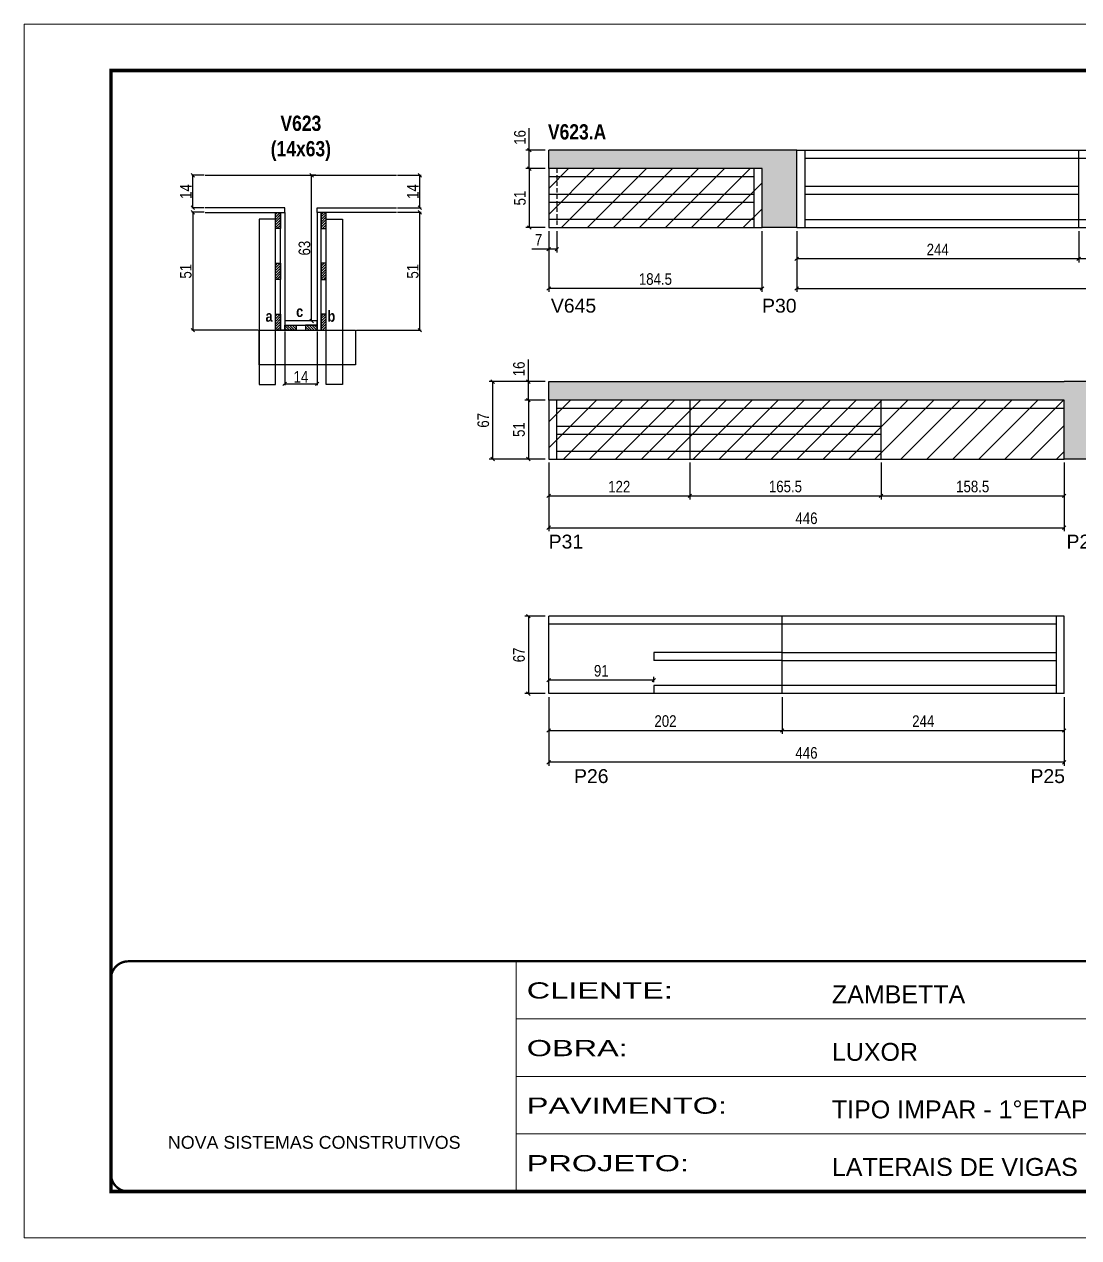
# Model space of a CAD drawing. Extents: x 3309 to 9563, y -2522 to 14608.
# Drawn here: x 8078 to 8990, y 11261 to 12311 of the extents above; entities that cross this region are included whole.
import ezdxf

# ---------------------------------------------------------------- set-up
doc = ezdxf.new("R2010")
doc.units = 0
doc.header["$PDMODE"] = 35
doc.header["$PDSIZE"] = -10
for name, pattern in [('CONTINUO', [0]), ('DASHED', [0.75, 0.5, -0.25]), ('HIDDEN', [0.375, 0.25, -0.125])]:
    doc.linetypes.add(name, pattern=pattern)
for name, color, linetype in [('5', 5, 'Continuous'), ('COTA', 241, 'Continuous'), ('detalhes', 4, 'Continuous'), ('NOMENCLATURA', 7, 'Continuous'), ('Painéis', 200, 'Continuous'), ('SARR_2.2x7', 40, 'Continuous'), ('SARR_3.5x7', 81, 'Continuous')]:
    doc.layers.add(name, color=color, linetype=linetype)
for name, color, linetype, lineweight in [('CONCRETO', 251, 'Continuous', 25), ('Folhas', 255, 'Continuous', 9), ('Hachura', 251, 'Continuous', 9), ('SARRAFO DE PRESSAO', 251, 'DASHED', 9)]:
    doc.layers.add(name, color=color, linetype=linetype, lineweight=lineweight)
doc.styles.add('ARIAL', font='arial.ttf')
doc.styles.add('COTA TECNICA', font='techl___.ttf', dxfattribs={"height": 10})
doc.styles.add('COTA TECNICA 2X', font='techl___.ttf', dxfattribs={"height": 10})
doc.styles.get("Standard").update_dxf_attribs({"font": 'arial.ttf'})
doc.styles.add('TECNICA', font='techb___.ttf', dxfattribs={"height": 10})
doc.styles.add('Tecnologia', font='')
doc.styles.get('Tecnologia').set_extended_font_data('Forgotten Futurist')
doc.dimstyles.new('PAINEL', dxfattribs={"dimtxt": 10, "dimasz": 3, "dimexe": 3, "dimexo": 3, "dimgap": 3, "dimtad": 1, "dimdec": 1, "dimzin": 12, "dimdsep": 46, "dimtxsty": 'COTA TECNICA', "dimblk1": 'OBLIQUE', "dimblk2": 'OBLIQUE', "dimsah": 1, "dimcen": 0.9, "dimclrd": 4, "dimclre": 4, "dimclrt": 240, "dimadec": 1, "dimazin": 3, "dimtfac": 1, "dimtdec": 1, "dimtmove": 0, "dimatfit": 3, "dimfxl": 1, "dimtolj": 1, "dimtzin": 12, "dimarcsym": 0})
doc.dimstyles.new('SECAO', dxfattribs={"dimscale": 0.333333, "dimtxt": 5, "dimasz": 9, "dimexe": 3, "dimexo": 3, "dimgap": 3, "dimtad": 1, "dimdec": 1, "dimlfac": 0.5, "dimzin": 12, "dimdsep": 46, "dimtxsty": 'COTA TECNICA 2X', "dimblk1": 'OBLIQUE', "dimblk2": 'OBLIQUE', "dimsah": 1, "dimcen": 0.9, "dimclrd": 4, "dimclre": 4, "dimclrt": 240, "dimadec": 1, "dimazin": 3, "dimtfac": 1, "dimtdec": 1, "dimtmove": 0, "dimatfit": 3, "dimfxl": 1, "dimtolj": 1, "dimtzin": 12, "dimarcsym": 0})
pattern_1 = [(45, (-115217.018, -21131.5717), (-1.122532015, 1.122532015), [])]

# ---------------------------------------------------------------- blocks, each defined once
blk = doc.blocks.new('9999999999')
at = {"color": 30, "linetype": 'CONTINUO'}
for p, q in [((98564.6, 34230.2), (98564.6, 34429.4)), ((98564.6, 34379.6), (99584, 34379.6)), ((98564.6, 34329.8), (99488, 34329.8)), ((98564.6, 34280), (99488, 34280))]:
    blk.add_line(p, q, dxfattribs=at)
at = {"color": 30, "linetype": 'CONTINUO', "const_width": 2}
blk.add_lwpolyline([(99584, 34230.2), (99584, 34414.4, 0.414214), (99569, 34429.4), (98229, 34429.4, 0.414214), (98214, 34414.4), (98214, 34245.2, 0.414214), (98229, 34230.2), (99584, 34230.2)], format="xyb", dxfattribs=at)
at = {"layer": 'Folhas'}
blk.add_lwpolyline([(98139, 34190.2), (99624, 34190.2), (99624, 35240.2), (98139, 35240.2)], close=True, dxfattribs=at)
at = {"layer": 'Folhas', "color": 30, "const_width": 3}
blk.add_lwpolyline([(98214, 34230.2), (99584, 34230.2), (99584, 35200.2), (98214, 35200.2)], close=True, dxfattribs=at)
at = {"color": 7, "linetype": 'Continuous', "ltscale": 5, "style": 'ARIAL'}
for s, height, p in [('ZAMBETTA', 15.48, (98837.7, 34393.1)), ('LUXOR', 15.48, (98837.7, 34343.3)), ('TIPO IMPAR - 1°ETAPA', 15.483, (98837.7, 34293.5)), ('NOVA SISTEMAS CONSTRUTIVOS', 11.059, (98263.2, 34267.2)), ('LATERAIS DE VIGAS', 15.483, (98837.7, 34243.7))]:
    blk.add_text(s, height=height, dxfattribs=at).set_placement(p)
at = {"layer": 'Folhas', "color": 7, "style": 'Tecnologia', "width": 1.5}
for s, p in [('CLIENTE:', (98573.7, 34397.2)), ('OBRA:', (98573.7, 34347.3)), ('PAVIMENTO:', (98573.7, 34297.5)), ('PROJETO:', (98573.7, 34247.7))]:
    blk.add_text(s, height=14, dxfattribs=at).set_placement(p)
blk = doc.blocks.new('_Oblique')
at = {"color": 0, "linetype": 'ByBlock', "lineweight": -2}
blk.add_line((-0.5, -0.5), (0.5, 0.5), dxfattribs=at)
blk = doc.blocks.new('*D2210')
at = {"layer": 'COTA', "color": 4, "lineweight": -2, "transparency": 16777216}
for p, q in [((8233.5, 12148), (8222.7, 12148)), ((8223.7, 12148), (8223.7, 12046)), ((8280.2, 12046), (8222.7, 12046))]:
    blk.add_line(p, q, dxfattribs=at)
at = {"layer": 'Defpoints', "color": 0, "transparency": 16777216}
for p in [(8234.5, 12148), (8223.7, 12046), (8281.2, 12046, 0)]:
    blk.add_point(p, dxfattribs=at)
at = {"layer": 'COTA', "color": 4, "lineweight": -2, "transparency": 16777216, "xscale": 3, "yscale": 3, "zscale": 3}
for p, rotation in [((8223.7, 12148), 90), ((8223.7, 12046), 270)]:
    blk.add_blockref('_Oblique', p, dxfattribs=dict(at, rotation=rotation))
at = {"layer": 'COTA', "color": 240, "transparency": 16777216, "insert": (8217.6, 12097), "char_height": 10, "attachment_point": 5, "rotation": 90, "style": 'COTA TECNICA 2X'}
blk.add_mtext('\\A1;51', dxfattribs=at)
blk = doc.blocks.new('*D2211')
at = {"layer": 'COTA', "color": 4, "lineweight": -2, "transparency": 16777216}
for p, q in [((8330.2, 12180), (8325.5, 12180)), ((8326.5, 12054), (8326.5, 12180)), ((8330.2, 12054), (8325.5, 12054))]:
    blk.add_line(p, q, dxfattribs=at)
at = {"layer": 'Defpoints', "color": 0, "transparency": 16777216}
for p in [(8326.5, 12180), (8331.2, 12180), (8331.2, 12054)]:
    blk.add_point(p, dxfattribs=at)
at = {"layer": 'COTA', "color": 4, "lineweight": -2, "transparency": 16777216, "xscale": 3, "yscale": 3, "zscale": 3}
for p, rotation in [((8326.5, 12180), 90), ((8326.5, 12054), 270)]:
    blk.add_blockref('_Oblique', p, dxfattribs=dict(at, rotation=rotation))
at = {"layer": 'COTA', "color": 240, "transparency": 16777216, "insert": (8320.3, 12117), "char_height": 10, "attachment_point": 5, "rotation": 90, "style": 'COTA TECNICA 2X'}
blk.add_mtext('\\A1;63', dxfattribs=at)
blk = doc.blocks.new('*D2212')
at = {"layer": 'COTA', "color": 4, "lineweight": -2, "transparency": 16777216}
for p, q in [((8233.5, 12180), (8222.7, 12180)), ((8223.7, 12152), (8223.7, 12180)), ((8233.5, 12152), (8222.7, 12152))]:
    blk.add_line(p, q, dxfattribs=at)
at = {"layer": 'Defpoints', "color": 0, "transparency": 16777216}
for p in [(8223.7, 12180), (8234.5, 12180), (8234.5, 12152)]:
    blk.add_point(p, dxfattribs=at)
at = {"layer": 'COTA', "color": 4, "lineweight": -2, "transparency": 16777216, "xscale": 3, "yscale": 3, "zscale": 3}
for p, rotation in [((8223.7, 12180), 90), ((8223.7, 12152), 270)]:
    blk.add_blockref('_Oblique', p, dxfattribs=dict(at, rotation=rotation))
at = {"layer": 'COTA', "color": 240, "transparency": 16777216, "insert": (8217.6, 12166), "char_height": 10, "attachment_point": 5, "rotation": 90, "style": 'COTA TECNICA 2X'}
blk.add_mtext('\\A1;14', dxfattribs=at)
blk = doc.blocks.new('*D2213')
at = {"layer": 'COTA', "color": 4, "lineweight": -2, "transparency": 16777216}
for p, q in [((8303.2, 12045), (8303.2, 11998.5)), ((8331.2, 12045), (8331.2, 11998.5)), ((8303.2, 11999.5), (8331.2, 11999.5))]:
    blk.add_line(p, q, dxfattribs=at)
at = {"layer": 'Defpoints', "color": 0, "transparency": 16777216}
for p in [(8303.2, 12046), (8331.2, 12046), (8331.2, 11999.5)]:
    blk.add_point(p, dxfattribs=at)
at = {"layer": 'COTA', "color": 4, "lineweight": -2, "transparency": 16777216, "xscale": 3, "yscale": 3, "zscale": 3, "rotation": 180}
blk.add_blockref('_Oblique', (8303.2, 11999.5), dxfattribs=at)
at = {"layer": 'COTA', "color": 4, "lineweight": -2, "transparency": 16777216, "xscale": 3, "yscale": 3, "zscale": 3}
blk.add_blockref('_Oblique', (8331.2, 11999.5), dxfattribs=at)
at = {"layer": 'COTA', "color": 240, "transparency": 16777216, "insert": (8317.2, 12005.6), "char_height": 10, "attachment_point": 5, "style": 'COTA TECNICA 2X'}
blk.add_mtext('\\A1;14', dxfattribs=at)
blk = doc.blocks.new('*D2214')
at = {"layer": 'COTA', "color": 4, "lineweight": -2, "transparency": 16777216}
for p, q in [((8400.9, 12148), (8421.1, 12148)), ((8420.1, 12046), (8420.1, 12148)), ((8365.3, 12046), (8421.1, 12046))]:
    blk.add_line(p, q, dxfattribs=at)
at = {"layer": 'Defpoints', "color": 0, "transparency": 16777216}
for p in [(8399.9, 12148), (8420.1, 12148), (8364.3, 12046)]:
    blk.add_point(p, dxfattribs=at)
at = {"layer": 'COTA', "color": 4, "lineweight": -2, "transparency": 16777216, "xscale": 3, "yscale": 3, "zscale": 3}
for p, rotation in [((8420.1, 12148), 90), ((8420.1, 12046), 270)]:
    blk.add_blockref('_Oblique', p, dxfattribs=dict(at, rotation=rotation))
at = {"layer": 'COTA', "color": 240, "transparency": 16777216, "insert": (8414, 12097), "char_height": 10, "attachment_point": 5, "rotation": 90, "style": 'COTA TECNICA 2X'}
blk.add_mtext('\\A1;51', dxfattribs=at)
blk = doc.blocks.new('*D2215')
at = {"layer": 'COTA', "color": 4, "lineweight": -2, "transparency": 16777216}
for p, q in [((8400.9, 12180), (8421.1, 12180)), ((8420.1, 12152), (8420.1, 12180)), ((8400.9, 12152), (8421.1, 12152))]:
    blk.add_line(p, q, dxfattribs=at)
at = {"layer": 'Defpoints', "color": 0, "transparency": 16777216}
for p in [(8399.9, 12180), (8420.1, 12180), (8399.9, 12152)]:
    blk.add_point(p, dxfattribs=at)
at = {"layer": 'COTA', "color": 4, "lineweight": -2, "transparency": 16777216, "xscale": 3, "yscale": 3, "zscale": 3}
for p, rotation in [((8420.1, 12180), 90), ((8420.1, 12152), 270)]:
    blk.add_blockref('_Oblique', p, dxfattribs=dict(at, rotation=rotation))
at = {"layer": 'COTA', "color": 240, "transparency": 16777216, "insert": (8414, 12166), "char_height": 10, "attachment_point": 5, "rotation": 90, "style": 'COTA TECNICA 2X'}
blk.add_mtext('\\A1;14', dxfattribs=at)
blk = doc.blocks.new('*D2217')
at = {"layer": 'COTA', "color": 4, "lineweight": -2, "transparency": 16777216}
for p, q in [((8990.1, 12131.8), (8990.1, 12104.7)), ((9234.1, 12131.8), (9234.1, 12104.7)), ((9234.1, 12107.7), (8990.1, 12107.7))]:
    blk.add_line(p, q, dxfattribs=at)
at = {"layer": 'Defpoints', "color": 0, "transparency": 16777216}
for p in [(8990.1, 12134.8, 0), (9234.1, 12134.8, 0), (8990.1, 12107.7)]:
    blk.add_point(p, dxfattribs=at)
at = {"layer": 'COTA', "color": 4, "lineweight": -2, "transparency": 16777216, "xscale": 3, "yscale": 3, "zscale": 3, "rotation": 180}
blk.add_blockref('_Oblique', (8990.1, 12107.7), dxfattribs=at)
at = {"layer": 'COTA', "color": 4, "lineweight": -2, "transparency": 16777216, "xscale": 3, "yscale": 3, "zscale": 3}
blk.add_blockref('_Oblique', (9234.1, 12107.7), dxfattribs=at)
at = {"layer": 'COTA', "color": 240, "transparency": 16777216, "insert": (9112.1, 12115.8), "char_height": 10, "attachment_point": 5, "style": 'COTA TECNICA'}
blk.add_mtext('\\A1;244', dxfattribs=at)
blk = doc.blocks.new('*D2218')
at = {"layer": 'COTA', "color": 4, "lineweight": -2, "transparency": 16777216}
for p, q in [((8746.1, 12131.8), (8746.1, 12104.7)), ((8990.1, 12131.8), (8990.1, 12104.7)), ((8990.1, 12107.7), (8746.1, 12107.7))]:
    blk.add_line(p, q, dxfattribs=at)
at = {"layer": 'Defpoints', "color": 0, "transparency": 16777216}
for p in [(8746.1, 12134.8, 0), (8990.1, 12134.8, 0), (8746.1, 12107.7)]:
    blk.add_point(p, dxfattribs=at)
at = {"layer": 'COTA', "color": 4, "lineweight": -2, "transparency": 16777216, "xscale": 3, "yscale": 3, "zscale": 3, "rotation": 180}
blk.add_blockref('_Oblique', (8746.1, 12107.7), dxfattribs=at)
at = {"layer": 'COTA', "color": 4, "lineweight": -2, "transparency": 16777216, "xscale": 3, "yscale": 3, "zscale": 3}
blk.add_blockref('_Oblique', (8990.1, 12107.7), dxfattribs=at)
at = {"layer": 'COTA', "color": 240, "transparency": 16777216, "insert": (8868.1, 12115.8), "char_height": 10, "attachment_point": 5, "style": 'COTA TECNICA'}
blk.add_mtext('\\A1;244', dxfattribs=at)
blk = doc.blocks.new('*D2219')
at = {"layer": 'COTA', "color": 4, "lineweight": -2, "transparency": 16777216}
for p, q in [((8746.1, 12131.8), (8746.1, 12079.1)), ((9447.1, 12131.8), (9447.1, 12079.1)), ((8746.1, 12082.1), (9447.1, 12082.1))]:
    blk.add_line(p, q, dxfattribs=at)
at = {"layer": 'Defpoints', "color": 0, "transparency": 16777216}
for p in [(8746.1, 12134.8, 0), (9447.1, 12134.8, 0), (9447.1, 12082.1)]:
    blk.add_point(p, dxfattribs=at)
at = {"layer": 'COTA', "color": 4, "lineweight": -2, "transparency": 16777216, "xscale": 3, "yscale": 3, "zscale": 3, "rotation": 180}
blk.add_blockref('_Oblique', (8746.1, 12082.1), dxfattribs=at)
at = {"layer": 'COTA', "color": 4, "lineweight": -2, "transparency": 16777216, "xscale": 3, "yscale": 3, "zscale": 3}
blk.add_blockref('_Oblique', (9447.1, 12082.1), dxfattribs=at)
at = {"layer": 'COTA', "color": 240, "transparency": 16777216, "insert": (9096.6, 12090.2), "char_height": 10, "attachment_point": 5, "style": 'COTA TECNICA'}
blk.add_mtext('\\A1;701', dxfattribs=at)
blk = doc.blocks.new('*D2221')
at = {"layer": 'COTA', "color": 4, "lineweight": -2, "transparency": 16777216}
for p, q in [((8531.6, 12131.8), (8531.6, 12079.1)), ((8716.1, 12131.8), (8716.1, 12079.1)), ((8716.1, 12082.1), (8531.6, 12082.1))]:
    blk.add_line(p, q, dxfattribs=at)
at = {"layer": 'Defpoints', "color": 0, "transparency": 16777216}
for p in [(8531.6, 12134.8), (8716.1, 12134.8), (8531.6, 12082.1)]:
    blk.add_point(p, dxfattribs=at)
at = {"layer": 'COTA', "color": 4, "lineweight": -2, "transparency": 16777216, "xscale": 3, "yscale": 3, "zscale": 3, "rotation": 180}
blk.add_blockref('_Oblique', (8531.6, 12082.1), dxfattribs=at)
at = {"layer": 'COTA', "color": 4, "lineweight": -2, "transparency": 16777216, "xscale": 3, "yscale": 3, "zscale": 3}
blk.add_blockref('_Oblique', (8716.1, 12082.1), dxfattribs=at)
at = {"layer": 'COTA', "color": 240, "transparency": 16777216, "insert": (8623.9, 12090.2), "char_height": 10, "attachment_point": 5, "style": 'COTA TECNICA'}
blk.add_mtext('\\A1;184.5', dxfattribs=at)
blk = doc.blocks.new('*D2222')
at = {"layer": 'COTA', "color": 4, "lineweight": -2, "transparency": 16777216}
for p, q in [((8531.6, 12131.8), (8531.6, 12113.1)), ((8538.6, 12131.8), (8538.6, 12113.1)), ((8531.6, 12116.1), (8516.9, 12116.1)), ((8538.6, 12116.1), (8531.6, 12116.1))]:
    blk.add_line(p, q, dxfattribs=at)
at = {"layer": 'Defpoints', "color": 0, "transparency": 16777216}
for p in [(8531.6, 12134.8), (8538.6, 12134.8), (8531.6, 12116.1)]:
    blk.add_point(p, dxfattribs=at)
at = {"layer": 'COTA', "color": 4, "lineweight": -2, "transparency": 16777216, "xscale": 3, "yscale": 3, "zscale": 3, "rotation": 180}
blk.add_blockref('_Oblique', (8531.6, 12116.1), dxfattribs=at)
at = {"layer": 'COTA', "color": 4, "lineweight": -2, "transparency": 16777216, "xscale": 3, "yscale": 3, "zscale": 3}
blk.add_blockref('_Oblique', (8538.6, 12116.1), dxfattribs=at)
at = {"layer": 'COTA', "color": 240, "transparency": 16777216, "insert": (8522.8, 12124.2), "char_height": 10, "attachment_point": 5, "style": 'COTA TECNICA'}
blk.add_mtext('\\A1;7', dxfattribs=at)
blk = doc.blocks.new('*D2223')
at = {"layer": 'COTA', "color": 4, "lineweight": -2, "transparency": 16777216}
for p, q in [((8528.6, 12185.8), (8511.8, 12185.8)), ((8514.8, 12185.8), (8514.8, 12134.8)), ((8528.6, 12134.8), (8511.8, 12134.8))]:
    blk.add_line(p, q, dxfattribs=at)
at = {"layer": 'Defpoints', "color": 0, "transparency": 16777216}
for p in [(8531.6, 12185.8), (8514.8, 12134.8), (8531.6, 12134.8)]:
    blk.add_point(p, dxfattribs=at)
at = {"layer": 'COTA', "color": 4, "lineweight": -2, "transparency": 16777216, "xscale": 3, "yscale": 3, "zscale": 3}
for p, rotation in [((8514.8, 12185.8), 90), ((8514.8, 12134.8), 270)]:
    blk.add_blockref('_Oblique', p, dxfattribs=dict(at, rotation=rotation))
at = {"layer": 'COTA', "color": 240, "transparency": 16777216, "insert": (8506.7, 12160.3), "char_height": 10, "attachment_point": 5, "rotation": 90, "style": 'COTA TECNICA'}
blk.add_mtext('\\A1;51', dxfattribs=at)
blk = doc.blocks.new('*D2224')
at = {"layer": 'COTA', "color": 4, "lineweight": -2, "transparency": 16777216}
for p, q in [((8514.8, 12201.8), (8514.8, 12220.9)), ((8528.6, 12201.8), (8511.8, 12201.8)), ((8514.8, 12185.8), (8514.8, 12201.8)), ((8528.6, 12185.8), (8511.8, 12185.8))]:
    blk.add_line(p, q, dxfattribs=at)
at = {"layer": 'Defpoints', "color": 0, "transparency": 16777216}
for p in [(8514.8, 12201.8), (8531.6, 12201.8), (8531.6, 12185.8)]:
    blk.add_point(p, dxfattribs=at)
at = {"layer": 'COTA', "color": 4, "lineweight": -2, "transparency": 16777216, "xscale": 3, "yscale": 3, "zscale": 3}
for p, rotation in [((8514.8, 12201.8), 90), ((8514.8, 12185.8), 270)]:
    blk.add_blockref('_Oblique', p, dxfattribs=dict(at, rotation=rotation))
at = {"layer": 'COTA', "color": 240, "transparency": 16777216, "insert": (8506.7, 12212.8), "char_height": 10, "attachment_point": 5, "rotation": 90, "style": 'COTA TECNICA'}
blk.add_mtext('\\A1;16', dxfattribs=at)
blk = doc.blocks.new('*D2229')
at = {"layer": 'COTA', "color": 4, "lineweight": -2, "transparency": 16777216}
for p, q in [((8531.6, 11931.5), (8531.6, 11872.1)), ((8977.6, 11931.5), (8977.6, 11872.1)), ((8531.6, 11875.1), (8977.6, 11875.1))]:
    blk.add_line(p, q, dxfattribs=at)
at = {"layer": 'Defpoints', "color": 0, "transparency": 16777216}
for p in [(8531.6, 11934.5), (8977.6, 11934.5), (8977.6, 11875.1)]:
    blk.add_point(p, dxfattribs=at)
at = {"layer": 'COTA', "color": 4, "lineweight": -2, "transparency": 16777216, "xscale": 3, "yscale": 3, "zscale": 3, "rotation": 180}
blk.add_blockref('_Oblique', (8531.6, 11875.1), dxfattribs=at)
at = {"layer": 'COTA', "color": 4, "lineweight": -2, "transparency": 16777216, "xscale": 3, "yscale": 3, "zscale": 3}
blk.add_blockref('_Oblique', (8977.6, 11875.1), dxfattribs=at)
at = {"layer": 'COTA', "color": 240, "transparency": 16777216, "insert": (8754.6, 11883.2), "char_height": 10, "attachment_point": 5, "style": 'COTA TECNICA'}
blk.add_mtext('\\A1;446', dxfattribs=at)
blk = doc.blocks.new('*D2230')
at = {"layer": 'COTA', "color": 4, "lineweight": -2, "transparency": 16777216}
for p, q in [((8531.6, 11931.5), (8531.6, 11899.6)), ((8653.6, 11931.5), (8653.6, 11899.6)), ((8531.6, 11902.6), (8653.6, 11902.6))]:
    blk.add_line(p, q, dxfattribs=at)
at = {"layer": 'Defpoints', "color": 0, "transparency": 16777216}
for p in [(8531.6, 11934.5), (8653.6, 11934.5), (8653.6, 11902.6)]:
    blk.add_point(p, dxfattribs=at)
at = {"layer": 'COTA', "color": 4, "lineweight": -2, "transparency": 16777216, "xscale": 3, "yscale": 3, "zscale": 3, "rotation": 180}
blk.add_blockref('_Oblique', (8531.6, 11902.6), dxfattribs=at)
at = {"layer": 'COTA', "color": 4, "lineweight": -2, "transparency": 16777216, "xscale": 3, "yscale": 3, "zscale": 3}
blk.add_blockref('_Oblique', (8653.6, 11902.6), dxfattribs=at)
at = {"layer": 'COTA', "color": 240, "transparency": 16777216, "insert": (8592.6, 11910.6), "char_height": 10, "attachment_point": 5, "style": 'COTA TECNICA'}
blk.add_mtext('\\A1;122', dxfattribs=at)
blk = doc.blocks.new('*D2231')
at = {"layer": 'COTA', "color": 4, "lineweight": -2, "transparency": 16777216}
for p, q in [((8653.6, 11931.5), (8653.6, 11899.6)), ((8819.1, 11931.5), (8819.1, 11899.6)), ((8653.6, 11902.6), (8819.1, 11902.6))]:
    blk.add_line(p, q, dxfattribs=at)
at = {"layer": 'Defpoints', "color": 0, "transparency": 16777216}
for p in [(8653.6, 11934.5), (8819.1, 11934.5), (8819.1, 11902.6)]:
    blk.add_point(p, dxfattribs=at)
at = {"layer": 'COTA', "color": 4, "lineweight": -2, "transparency": 16777216, "xscale": 3, "yscale": 3, "zscale": 3, "rotation": 180}
blk.add_blockref('_Oblique', (8653.6, 11902.6), dxfattribs=at)
at = {"layer": 'COTA', "color": 4, "lineweight": -2, "transparency": 16777216, "xscale": 3, "yscale": 3, "zscale": 3}
blk.add_blockref('_Oblique', (8819.1, 11902.6), dxfattribs=at)
at = {"layer": 'COTA', "color": 240, "transparency": 16777216, "insert": (8736.4, 11910.7), "char_height": 10, "attachment_point": 5, "style": 'COTA TECNICA'}
blk.add_mtext('\\A1;165.5', dxfattribs=at)
blk = doc.blocks.new('*D2232')
at = {"layer": 'COTA', "color": 4, "lineweight": -2, "transparency": 16777216}
for p, q in [((8528.6, 11985.5), (8511, 11985.5)), ((8514, 11985.5), (8514, 11934.5)), ((8528.6, 11934.5), (8511, 11934.5))]:
    blk.add_line(p, q, dxfattribs=at)
at = {"layer": 'Defpoints', "color": 0, "transparency": 16777216}
for p in [(8531.6, 11985.5, 0), (8514, 11934.5), (8531.6, 11934.5, 0)]:
    blk.add_point(p, dxfattribs=at)
at = {"layer": 'COTA', "color": 4, "lineweight": -2, "transparency": 16777216, "xscale": 3, "yscale": 3, "zscale": 3}
for p, rotation in [((8514, 11985.5), 90), ((8514, 11934.5), 270)]:
    blk.add_blockref('_Oblique', p, dxfattribs=dict(at, rotation=rotation))
at = {"layer": 'COTA', "color": 240, "transparency": 16777216, "insert": (8505.9, 11960), "char_height": 10, "attachment_point": 5, "rotation": 90, "style": 'COTA TECNICA'}
blk.add_mtext('\\A1;51', dxfattribs=at)
blk = doc.blocks.new('*D2233')
at = {"layer": 'COTA', "color": 4, "lineweight": -2, "transparency": 16777216}
for p, q in [((8514, 12001.5), (8514, 12020.5)), ((8528.6, 12001.5), (8511, 12001.5)), ((8514, 11985.5), (8514, 12001.5)), ((8528.6, 11985.5), (8511, 11985.5))]:
    blk.add_line(p, q, dxfattribs=at)
at = {"layer": 'Defpoints', "color": 0, "transparency": 16777216}
for p in [(8514, 12001.5), (8531.6, 12001.5, 0), (8531.6, 11985.5, 0)]:
    blk.add_point(p, dxfattribs=at)
at = {"layer": 'COTA', "color": 4, "lineweight": -2, "transparency": 16777216, "xscale": 3, "yscale": 3, "zscale": 3}
for p, rotation in [((8514, 12001.5), 90), ((8514, 11985.5), 270)]:
    blk.add_blockref('_Oblique', p, dxfattribs=dict(at, rotation=rotation))
at = {"layer": 'COTA', "color": 240, "transparency": 16777216, "insert": (8505.9, 12012.5), "char_height": 10, "attachment_point": 5, "rotation": 90, "style": 'COTA TECNICA'}
blk.add_mtext('\\A1;16', dxfattribs=at)
blk = doc.blocks.new('*D2234')
at = {"layer": 'COTA', "color": 4, "lineweight": -2, "transparency": 16777216}
for p, q in [((8528.6, 12001.5), (8480.1, 12001.5)), ((8483.1, 11934.5), (8483.1, 12001.5)), ((8528.6, 11934.5), (8480.1, 11934.5))]:
    blk.add_line(p, q, dxfattribs=at)
at = {"layer": 'Defpoints', "color": 0, "transparency": 16777216}
for p in [(8483.1, 12001.5), (8531.6, 12001.5, 0), (8531.6, 11934.5, 0)]:
    blk.add_point(p, dxfattribs=at)
at = {"layer": 'COTA', "color": 4, "lineweight": -2, "transparency": 16777216, "xscale": 3, "yscale": 3, "zscale": 3}
for p, rotation in [((8483.1, 12001.5), 90), ((8483.1, 11934.5), 270)]:
    blk.add_blockref('_Oblique', p, dxfattribs=dict(at, rotation=rotation))
at = {"layer": 'COTA', "color": 240, "transparency": 16777216, "insert": (8475, 11968), "char_height": 10, "attachment_point": 5, "rotation": 90, "style": 'COTA TECNICA'}
blk.add_mtext('\\A1;67', dxfattribs=at)
blk = doc.blocks.new('*D2228')
at = {"layer": 'COTA', "color": 4, "lineweight": -2, "transparency": 16777216}
for p, q in [((8819.1, 11931.5), (8819.1, 11899.6)), ((8977.6, 11931.5), (8977.6, 11899.6)), ((8819.1, 11902.6), (8977.6, 11902.6))]:
    blk.add_line(p, q, dxfattribs=at)
at = {"layer": 'Defpoints', "color": 0, "transparency": 16777216}
for p in [(8819.1, 11934.5), (8977.6, 11934.5), (8977.6, 11902.6)]:
    blk.add_point(p, dxfattribs=at)
at = {"layer": 'COTA', "color": 4, "lineweight": -2, "transparency": 16777216, "xscale": 3, "yscale": 3, "zscale": 3, "rotation": 180}
blk.add_blockref('_Oblique', (8819.1, 11902.6), dxfattribs=at)
at = {"layer": 'COTA', "color": 4, "lineweight": -2, "transparency": 16777216, "xscale": 3, "yscale": 3, "zscale": 3}
blk.add_blockref('_Oblique', (8977.6, 11902.6), dxfattribs=at)
at = {"layer": 'COTA', "color": 240, "transparency": 16777216, "insert": (8898.4, 11910.7), "char_height": 10, "attachment_point": 5, "style": 'COTA TECNICA'}
blk.add_mtext('\\A1;158.5', dxfattribs=at)
blk = doc.blocks.new('*D2239')
at = {"layer": 'COTA', "color": 4, "lineweight": -2, "transparency": 16777216}
for p, q in [((8531.6, 11728.5), (8531.6, 11696.6)), ((8733.6, 11728.5), (8733.6, 11696.6)), ((8531.6, 11699.6), (8733.6, 11699.6))]:
    blk.add_line(p, q, dxfattribs=at)
at = {"layer": 'Defpoints', "color": 0, "transparency": 16777216}
for p in [(8531.6, 11731.5, 0), (8733.6, 11731.5, 0), (8733.6, 11699.6)]:
    blk.add_point(p, dxfattribs=at)
at = {"layer": 'COTA', "color": 4, "lineweight": -2, "transparency": 16777216, "xscale": 3, "yscale": 3, "zscale": 3, "rotation": 180}
blk.add_blockref('_Oblique', (8531.6, 11699.6), dxfattribs=at)
at = {"layer": 'COTA', "color": 4, "lineweight": -2, "transparency": 16777216, "xscale": 3, "yscale": 3, "zscale": 3}
blk.add_blockref('_Oblique', (8733.6, 11699.6), dxfattribs=at)
at = {"layer": 'COTA', "color": 240, "transparency": 16777216, "insert": (8632.6, 11707.7), "char_height": 10, "attachment_point": 5, "style": 'COTA TECNICA'}
blk.add_mtext('\\A1;202', dxfattribs=at)
blk = doc.blocks.new('*D2240')
at = {"layer": 'COTA', "color": 4, "lineweight": -2, "transparency": 16777216}
for p, q in [((8733.6, 11728.5), (8733.6, 11696.6)), ((8977.6, 11728.5), (8977.6, 11696.6)), ((8733.6, 11699.6), (8977.6, 11699.6))]:
    blk.add_line(p, q, dxfattribs=at)
at = {"layer": 'Defpoints', "color": 0, "transparency": 16777216}
for p in [(8733.6, 11731.5, 0), (8977.6, 11731.5, 0), (8977.6, 11699.6)]:
    blk.add_point(p, dxfattribs=at)
at = {"layer": 'COTA', "color": 4, "lineweight": -2, "transparency": 16777216, "xscale": 3, "yscale": 3, "zscale": 3, "rotation": 180}
blk.add_blockref('_Oblique', (8733.6, 11699.6), dxfattribs=at)
at = {"layer": 'COTA', "color": 4, "lineweight": -2, "transparency": 16777216, "xscale": 3, "yscale": 3, "zscale": 3}
blk.add_blockref('_Oblique', (8977.6, 11699.6), dxfattribs=at)
at = {"layer": 'COTA', "color": 240, "transparency": 16777216, "insert": (8855.6, 11707.7), "char_height": 10, "attachment_point": 5, "style": 'COTA TECNICA'}
blk.add_mtext('\\A1;244', dxfattribs=at)
blk = doc.blocks.new('*D2242')
at = {"layer": 'COTA', "color": 4, "lineweight": -2, "transparency": 16777216}
for p, q in [((8531.6, 11728.5), (8531.6, 11669.1)), ((8977.6, 11728.5), (8977.6, 11669.1)), ((8977.6, 11672.1), (8531.6, 11672.1))]:
    blk.add_line(p, q, dxfattribs=at)
at = {"layer": 'Defpoints', "color": 0, "transparency": 16777216}
for p in [(8531.6, 11731.5, 0), (8977.6, 11731.5, 0), (8531.6, 11672.1)]:
    blk.add_point(p, dxfattribs=at)
at = {"layer": 'COTA', "color": 4, "lineweight": -2, "transparency": 16777216, "xscale": 3, "yscale": 3, "zscale": 3, "rotation": 180}
blk.add_blockref('_Oblique', (8531.6, 11672.1), dxfattribs=at)
at = {"layer": 'COTA', "color": 4, "lineweight": -2, "transparency": 16777216, "xscale": 3, "yscale": 3, "zscale": 3}
blk.add_blockref('_Oblique', (8977.6, 11672.1), dxfattribs=at)
at = {"layer": 'COTA', "color": 240, "transparency": 16777216, "insert": (8754.6, 11680.2), "char_height": 10, "attachment_point": 5, "style": 'COTA TECNICA'}
blk.add_mtext('\\A1;446', dxfattribs=at)
blk = doc.blocks.new('*D2241')
at = {"layer": 'COTA', "color": 4, "lineweight": -2, "transparency": 16777216}
for p, q in [((8531.6, 11734.5), (8531.6, 11746.1)), ((8622.6, 11743.1), (8531.6, 11743.1)), ((8622.6, 11741.5), (8622.6, 11746.1))]:
    blk.add_line(p, q, dxfattribs=at)
at = {"layer": 'Defpoints', "color": 0, "transparency": 16777216}
for p in [(8531.6, 11743.1), (8531.6, 11731.5), (8622.6, 11738.5)]:
    blk.add_point(p, dxfattribs=at)
at = {"layer": 'COTA', "color": 4, "lineweight": -2, "transparency": 16777216, "xscale": 3, "yscale": 3, "zscale": 3, "rotation": 180}
blk.add_blockref('_Oblique', (8531.6, 11743.1), dxfattribs=at)
at = {"layer": 'COTA', "color": 4, "lineweight": -2, "transparency": 16777216, "xscale": 3, "yscale": 3, "zscale": 3}
blk.add_blockref('_Oblique', (8622.6, 11743.1), dxfattribs=at)
at = {"layer": 'COTA', "color": 240, "transparency": 16777216, "insert": (8577.1, 11751.2), "char_height": 10, "attachment_point": 5, "style": 'COTA TECNICA'}
blk.add_mtext('\\A1;91', dxfattribs=at)
blk = doc.blocks.new('*D2243')
at = {"layer": 'COTA', "color": 4, "lineweight": -2, "transparency": 16777216}
for p, q in [((8528.6, 11798.5), (8511, 11798.5)), ((8514, 11798.5), (8514, 11731.5)), ((8528.6, 11731.5), (8511, 11731.5))]:
    blk.add_line(p, q, dxfattribs=at)
at = {"layer": 'Defpoints', "color": 0, "transparency": 16777216}
for p in [(8531.6, 11798.5), (8514, 11731.5), (8531.6, 11731.5)]:
    blk.add_point(p, dxfattribs=at)
at = {"layer": 'COTA', "color": 4, "lineweight": -2, "transparency": 16777216, "xscale": 3, "yscale": 3, "zscale": 3}
for p, rotation in [((8514, 11798.5), 90), ((8514, 11731.5), 270)]:
    blk.add_blockref('_Oblique', p, dxfattribs=dict(at, rotation=rotation))
at = {"layer": 'COTA', "color": 240, "transparency": 16777216, "insert": (8505.9, 11765), "char_height": 10, "attachment_point": 5, "rotation": 90, "style": 'COTA TECNICA'}
blk.add_mtext('\\A1;67', dxfattribs=at)

msp = doc.modelspace()

# ---------------------------------------------------------------- hatches: boundary and pattern name
at = {"layer": 'COTA'}
h = msp.add_hatch(dxfattribs=at)
h.set_pattern_fill('AR-CONC', color=256, scale=0.03)
h.set_pattern_definition([(50, (4773, 210.08), (5.46554, -0.4781726), [0.5715, -6.2865]), (355, (4773, 210.08), (-1.0573026, 5.7317054), [0.4572, -5.0292175]), (100.451445, (4773.4555, 210.04), (4.4082374, 5.2535326), [0.4857003, -5.3427073]), (46.1842, (4773, 211.604), (8.1323712, -1.26127), [0.85725, -9.42975]), (96.63556, (4773.678, 211.499), (7.122124, 7.4227837), [0.7285507, -8.014068]), (351.18415, (4773, 211.604), (7.122124, 7.422784), [0.685799, -7.543792]), (21, (4773.762, 211.223), (4.5484317, -3.067956), [0.5715, -6.2865]), (326, (4773.762, 211.223), (1.8540609, 5.525639), [0.4572, -5.0292]), (71.451445, (4774.141, 210.9674), (6.4024926, 2.457683), [0.4857003, -5.3426981]), (37.5, (4773, 210.08), (0.0926581, 2.53665117), [0, -4.96824, 0, -5.1054, 0, -5.04825]), (7.5, (4773, 210.08), (2.0045899, 3.00541724), [0, -2.91084, 0, -4.85394, 0, -1.92405]), (327.5, (4771.3007, 210.08), (4.06771786, -0.17186232), [0, -1.905, 0, -5.9436, 0, -7.8867]), (317.5, (4770.5387, 210.08), (4.4438754, 0.7627947), [0, -2.4765, 0, -3.94716, 0, -5.6007])])
h.paths.add_polyline_path([(8746.12, 12201.84), (8531.62, 12201.84), (8531.62, 12185.84), (8716.12, 12185.84), (8716.12, 12134.84), (8746.12, 12134.84)])
h = msp.add_hatch(dxfattribs=at)
h.set_pattern_fill('AR-CONC', color=256, scale=0.03)
h.set_pattern_definition([(50, (0, 10.8292), (5.4655401, -0.4781726), [0.5715, -6.2865]), (355, (0, 10.829), (-1.0573026, 5.7317054), [0.4572, -5.0292175]), (100.451445, (0.4555, 10.7894), (4.4082374, 5.2535326), [0.4857003, -5.3427073]), (46.1842, (0, 12.353), (8.1323712, -1.2612698), [0.85725, -9.42975]), (96.63556, (0.678, 12.248), (7.122124, 7.4227837), [0.7285507, -8.0140682]), (351.18415, (0, 12.353), (7.122124, 7.4227837), [0.685799, -7.543792]), (21, (0.762, 11.9722), (4.5484317, -3.067956), [0.5715, -6.2865]), (326, (0.762, 11.972), (1.8540609, 5.525639), [0.4572, -5.0292]), (71.451445, (1.141, 11.7166), (6.4024926, 2.457683), [0.4857003, -5.3426981]), (37.5, (0, 10.8292), (0.0926581, 2.53665117), [0, -4.96824, 0, -5.1054, 0, -5.04825]), (7.5, (0, 10.8292), (2.00458988, 3.00541724), [0, -2.91084, 0, -4.85394, 0, -1.92405]), (327.5, (-1.6993, 10.8292), (4.06771786, -0.17186232), [0, -1.905, 0, -5.9436, 0, -7.8867]), (317.5, (-2.4613, 10.8292), (4.4438754, 0.7627947), [0, -2.4765, 0, -3.94716, 0, -5.6007])])
h.paths.add_polyline_path([(8977.62, 11934.46), (9007.62, 11934.46), (9007.62, 12001.46), (8977.62, 12001.46), (8531.62, 12001.46), (8531.62, 11985.46), (8977.62, 11985.46)])
at = {"layer": 'Hachura', "linetype": 'ByBlock'}
h = msp.add_hatch(dxfattribs=at)
h.set_pattern_fill('ANSI31', color=256, scale=5)
h.paths.add_polyline_path([(8531.62, 12185.84), (8531.62, 12134.84), (8716.12, 12134.84), (8716.12, 12185.84)])
h.paths.add_polyline_path([(8531.62, 11985.46), (8531.62, 11934.46), (8653.62, 11934.46), (8653.62, 11985.46)])
h.paths.add_polyline_path([(8653.62, 11985.46), (8653.62, 11934.46), (8819.12, 11934.46), (8819.12, 11985.46)])
h.paths.add_polyline_path([(8819.12, 11985.46), (8819.12, 11934.46), (8977.62, 11934.46), (8977.62, 11985.46)])
at = {"layer": 'SARR_2.2x7'}
h = msp.add_hatch(dxfattribs=at)
h.set_pattern_fill('ANSI31', color=256, scale=0.5)
h.set_pattern_definition([(45, (-115217.018, -21087.5717), (-1.122532015, 1.122532015), [])])
h.paths.add_polyline_path([(8295.15, 12133.97), (8299.55, 12133.97), (8299.55, 12147.97), (8295.15, 12147.97)])
h = msp.add_hatch(dxfattribs=at)
h.set_pattern_fill('ANSI31', color=256, scale=0.5)
h.set_pattern_definition([(45, (-115227.018, -21087.5717), (-1.122532015, 1.122532015), [])])
h.paths.add_polyline_path([(8339.15, 12133.97), (8334.75, 12133.97), (8334.75, 12147.97), (8339.15, 12147.97)])
h = msp.add_hatch(dxfattribs=at)
h.set_pattern_fill('ANSI31', color=256, scale=0.5)
h.set_pattern_definition(pattern_1)
h.paths.add_polyline_path([(8295.15, 12089.97), (8299.55, 12089.97), (8299.55, 12103.97), (8295.15, 12103.97)])
h = msp.add_hatch(dxfattribs=at)
h.set_pattern_fill('ANSI31', color=256, scale=0.5)
h.set_pattern_definition(pattern_1)
h.paths.add_polyline_path([(8339.15, 12089.97), (8334.75, 12089.97), (8334.75, 12103.97), (8339.15, 12103.97)])
h = msp.add_hatch(dxfattribs=at)
h.set_pattern_fill('ANSI31', color=256, scale=0.5)
h.set_pattern_definition([(45, (-115217.018, -21175.5717), (-1.122532015, 1.122532015), [])])
h.paths.add_polyline_path([(8295.15, 12045.97), (8299.55, 12045.97), (8299.55, 12059.97), (8295.15, 12059.97)])
h = msp.add_hatch(dxfattribs=at)
h.set_pattern_fill('ANSI31', color=256, scale=0.5)
h.set_pattern_definition([(45, (-115227.018, -21175.5717), (-1.122532015, 1.122532015), [])])
h.paths.add_polyline_path([(8339.15, 12045.97), (8334.75, 12045.97), (8334.75, 12059.97), (8339.15, 12059.97)])
h = msp.add_hatch(dxfattribs=at)
h.set_pattern_fill('ANSI31', color=256, scale=0.5, angle=90)
h.set_pattern_definition([(135, (41538.6903, -111466.2027), (-1.122532015, -1.122532015), [])])
h.paths.add_polyline_path([(8313.15, 12045.97), (8313.15, 12050.37), (8303.15, 12050.37), (8303.15, 12045.97)])
h = msp.add_hatch(dxfattribs=at)
h.set_pattern_fill('ANSI31', color=256, scale=0.5, angle=90)
h.set_pattern_definition([(135, (41528.6903, -111466.2027), (-1.122532015, -1.122532015), [])])
h.paths.add_polyline_path([(8321.15, 12050.37), (8321.15, 12045.97), (8331.15, 12045.97), (8331.15, 12050.37)])

# ---------------------------------------------------------------- linework, layer by layer
at = {"layer": 'CONCRETO', "linetype": 'Continuous'}
msp.add_line((8399.85, 12179.97), (8234.45, 12179.97), dxfattribs=at)
at = {"layer": 'COTA'}
for p, q in [((8746.12, 12201.84), (8531.62, 12201.84)), ((8531.62, 12185.84), (8531.62, 12201.84)), ((8746.12, 12134.84), (8716.12, 12134.84)), ((8531.62, 11985.46), (8531.62, 12001.46)), ((8531.62, 12001.46), (8977.62, 12001.46)), ((9007.62, 12001.46), (8977.62, 12001.46)), ((9007.62, 11934.46), (8977.62, 11934.46)), ((8622.62, 11767.12), (8622.62, 11760.12)), ((8622.62, 11738.53), (8622.62, 11731.53))]:
    msp.add_line(p, q, dxfattribs=at)
at = {"layer": 'Painéis', "linetype": 'ByBlock'}
for p, q in [((8746.12, 12201.84), (9304.62, 12201.84)), ((8746.12, 12134.84), (8746.12, 12201.84)), ((8990.12, 12134.84), (8990.12, 12201.84)), ((8716.12, 12185.84), (8531.62, 12185.84)), ((8531.62, 12185.84), (8531.62, 12134.84)), ((8716.12, 12134.84), (8716.12, 12185.84)), ((8531.62, 12134.84), (8716.12, 12134.84)), ((8746.12, 12134.84), (9447.12, 12134.84)), ((8977.62, 11985.46), (8531.62, 11985.46)), ((8531.62, 11985.46), (8531.62, 11934.46)), ((8653.62, 11985.46), (8653.62, 11934.46)), ((8819.12, 11934.46), (8819.12, 11985.46)), ((8977.62, 11934.46), (8977.62, 11985.46)), ((8531.62, 11934.46), (8977.62, 11934.46)), ((8977.62, 11798.53), (8531.62, 11798.53)), ((8531.62, 11731.53), (8531.62, 11798.53)), ((8733.62, 11731.53), (8733.62, 11798.53)), ((8977.62, 11731.53), (8977.62, 11798.53)), ((8977.62, 11731.53), (8531.62, 11731.53))]:
    msp.add_line(p, q, dxfattribs=at)
at = {"layer": 'Painéis', "linetype": 'Continuous'}
for points in [[(8234.45, 12147.97), (8303.15, 12147.97), (8303.15, 12151.97), (8234.45, 12151.97)], [(8399.85, 12147.97), (8331.15, 12147.97), (8331.15, 12151.97), (8399.85, 12151.97)]]:
    msp.add_lwpolyline(points, dxfattribs=at)
for points in [[(8299.55, 12045.97), (8299.55, 12147.97), (8303.15, 12147.97), (8303.15, 12045.97)], [(8334.75, 12045.97), (8334.75, 12147.97), (8331.15, 12147.97), (8331.15, 12045.97)], [(8331.15, 12053.97), (8303.15, 12053.97), (8303.15, 12050.37), (8331.15, 12050.37)]]:
    msp.add_lwpolyline(points, close=True, dxfattribs=at)
at = {"layer": 'SARR_2.2x7', "linetype": 'Continuous'}
for p, q in [((8753.12, 12201.84), (8753.12, 12134.84)), ((8753.12, 12194.84), (8990.12, 12194.84)), ((8990.12, 12194.84), (9234.12, 12194.84)), ((8709.12, 12185.84), (8709.12, 12134.84)), ((8709.12, 12178.84), (8531.62, 12178.84)), ((8990.12, 12170.43), (8753.12, 12170.43)), ((8709.12, 12163.52), (8531.62, 12163.52)), ((8990.12, 12163.43), (8753.12, 12163.43)), ((8709.12, 12156.52), (8531.62, 12156.52)), ((8709.12, 12141.84), (8531.62, 12141.84)), ((8753.12, 12141.84), (8990.12, 12141.84)), ((8990.12, 12141.84), (9234.12, 12141.84)), ((8538.62, 11934.46), (8538.62, 11985.46)), ((8538.62, 11978.46), (8653.62, 11978.46)), ((8653.62, 11978.46), (8819.12, 11978.46)), ((8819.12, 11978.46), (8977.62, 11978.46)), ((8538.62, 11962.9), (8653.62, 11962.9)), ((8653.62, 11962.9), (8819.12, 11962.9)), ((8538.62, 11955.9), (8653.62, 11955.9)), ((8653.62, 11955.9), (8819.12, 11955.9)), ((8538.62, 11941.46), (8653.62, 11941.46)), ((8653.62, 11941.46), (8819.12, 11941.46)), ((8733.62, 11791.53), (8531.62, 11791.53)), ((8970.62, 11791.53), (8733.62, 11791.53)), ((8970.62, 11798.53), (8970.62, 11731.53)), ((8733.62, 11767.12), (8622.62, 11767.12)), ((8733.62, 11760.12), (8622.62, 11760.12)), ((8733.62, 11767.12), (8970.62, 11767.12)), ((8733.62, 11760.12), (8970.62, 11760.12)), ((8733.62, 11738.53), (8622.62, 11738.53)), ((8970.62, 11738.53), (8733.62, 11738.53))]:
    msp.add_line(p, q, dxfattribs=at)
at = {"layer": 'SARR_2.2x7', "linetype": 'HIDDEN', "ltscale": 15}
msp.add_line((8538.62, 12185.84), (8538.62, 12134.84), dxfattribs=at)
at = {"layer": 'SARR_2.2x7'}
for points in [[(8299.55, 12147.97), (8299.55, 12133.97), (8295.15, 12133.97), (8295.15, 12147.97)], [(8334.75, 12147.97), (8334.75, 12133.97), (8339.15, 12133.97), (8339.15, 12147.97)], [(8299.55, 12103.97), (8299.55, 12089.97), (8295.15, 12089.97), (8295.15, 12103.97)], [(8334.75, 12103.97), (8334.75, 12089.97), (8339.15, 12089.97), (8339.15, 12103.97)], [(8299.55, 12059.97), (8299.55, 12045.97), (8295.15, 12045.97), (8295.15, 12059.97)], [(8334.75, 12059.97), (8334.75, 12045.97), (8339.15, 12045.97), (8339.15, 12059.97)], [(8303.15, 12050.37), (8313.15, 12050.37), (8313.15, 12045.97), (8303.15, 12045.97)], [(8331.15, 12050.37), (8321.15, 12050.37), (8321.15, 12045.97), (8331.15, 12045.97)]]:
    msp.add_lwpolyline(points, close=True, dxfattribs=at)
at = {"layer": 'SARR_3.5x7'}
for points in [[(8295.15, 12141.97), (8281.15, 12141.97), (8281.15, 11998.99), (8295.15, 11998.99)], [(8339.15, 12141.97), (8353.15, 12141.97), (8353.15, 11998.99), (8339.15, 11998.99)], [(8281.15, 12045.97), (8364.34, 12045.97), (8364.34, 12015.88), (8281.15, 12015.88)]]:
    msp.add_lwpolyline(points, close=True, dxfattribs=at)

# ---------------------------------------------------------------- block references
at = {"layer": 'SARRAFO DE PRESSAO', "color": 6, "linetype": 'ByBlock'}
msp.add_blockref('9999999999', (-90061.11, -22929.5), dxfattribs=at)

# ---------------------------------------------------------------- texts
at = {"layer": '5', "linetype": 'Continuous'}
for s, rotation, p in [('V645', 359.99996, (8533.48, 12061.21)), ('P30', 359.99996, (8716.19, 12061.21)), ('P31', 359.99996, (8531.56, 11857.07)), ('P25', 359.99996, (8979.58, 11857.07)), ('P26', 0.00004, (8553.49, 11654.14)), ('P25', 0.00004, (8948.39, 11654.14))]:
    msp.add_text(s, height=12, rotation=rotation, dxfattribs=at).set_placement(p)
at = {"layer": 'detalhes', "style": 'TECNICA'}
for s, p in [('c', (8313.07, 12057.44)), ('a', (8286.63, 12053.33)), ('b', (8340.19, 12053.32))]:
    msp.add_text(s, height=9.6, dxfattribs=at).set_placement(p)
at = {"layer": 'NOMENCLATURA', "style": 'TECNICA'}
msp.add_text('V623.A', height=13.2, dxfattribs=at).set_placement((8530.9, 12211.02))
at = {"layer": 'NOMENCLATURA', "insert": (8317.15, 12231.66), "char_height": 13.2, "attachment_point": 2, "style": 'TECNICA'}
msp.add_mtext_dynamic_manual_height_columns('V623\\P(14x63)', width=300.2766, gutter_width=1, heights=[0], dxfattribs=at)

# ---------------------------------------------------------------- dimensions: what is measured, and where the dimension line sits
at = {"layer": 'COTA'}
for base, p1, p2, angle, dimstyle, picture, middle in [((8514.85, 12201.84), (8531.62, 12185.84), (8531.62, 12201.84), 90, 'PAINEL', '*D2224', (8506.74, 12212.85)), ((8223.66, 12179.97), (8234.45, 12151.97), (8234.45, 12179.97), 90, 'SECAO', '*D2212', (8217.59, 12165.97)), ((8420.08, 12179.97), (8399.85, 12151.97), (8399.85, 12179.97), 90, 'SECAO', '*D2215', (8414.01, 12165.97)), ((8514.85, 12134.84), (8531.62, 12185.84), (8531.62, 12134.84), 90, 'PAINEL', '*D2223', (8506.74, 12160.34)), ((8223.66, 12045.97), (8234.45, 12147.97), (8281.15, 12045.97), 90, 'SECAO', '*D2210', (8217.55, 12096.97)), ((8420.08, 12147.97), (8364.34, 12045.97), (8399.85, 12147.97), 90, 'SECAO', '*D2214', (8413.97, 12096.97)), ((8531.62, 12116.08), (8538.62, 12134.84), (8531.62, 12134.84), 180, 'PAINEL', '*D2222', (8522.76, 12124.16)), ((8531.62, 12082.06), (8716.12, 12134.84), (8531.62, 12134.84), 180, 'PAINEL', '*D2221', (8623.87, 12090.19)), ((8746.12, 12107.72, 0), (8990.12, 12134.84), (8746.12, 12134.84), 180, 'PAINEL', '*D2218', (8868.12, 12115.79, 0)), ((9447.12, 12082.06, 0), (8746.12, 12134.84), (9447.12, 12134.84), 180, 'PAINEL', '*D2219', (9096.62, 12090.16, 0)), ((8990.12, 12107.72, 0), (9234.12, 12134.84), (8990.12, 12134.84), 180, 'PAINEL', '*D2217', (9112.12, 12115.79, 0)), ((8513.98, 12001.46, 0), (8531.62, 11985.46), (8531.62, 12001.46), 90, 'PAINEL', '*D2233', (8505.88, 12012.47, 0)), ((8483.07, 12001.46, 0), (8531.62, 11934.46), (8531.62, 12001.46), 90, 'PAINEL', '*D2234', (8474.97, 11967.96, 0)), ((8513.98, 11934.46, 0), (8531.62, 11985.46), (8531.62, 11934.46), 90, 'PAINEL', '*D2232', (8505.87, 11959.96, 0)), ((8977.62, 11875.08), (8531.62, 11934.46), (8977.62, 11934.46), 180, 'PAINEL', '*D2229', (8754.62, 11883.18)), ((8513.98, 11731.53), (8531.62, 11798.53), (8531.62, 11731.53), 90, 'PAINEL', '*D2243', (8505.88, 11765.03)), ((8531.62, 11743.07), (8622.63, 11738.53), (8531.62, 11731.53), 180, 'PAINEL', '*D2241', (8577.13, 11751.15)), ((8733.62, 11699.63, 0), (8531.62, 11731.53), (8733.62, 11731.53), 0, 'PAINEL', '*D2239', (8632.62, 11707.73, 0)), ((8531.62, 11672.15, 0), (8977.62, 11731.53), (8531.62, 11731.53), 0, 'PAINEL', '*D2242', (8754.62, 11680.25, 0)), ((8977.62, 11699.63, 0), (8733.62, 11731.53), (8977.62, 11731.53), 0, 'PAINEL', '*D2240', (8855.62, 11707.7, 0))]:
    dim = msp.add_linear_dim(base=base, p1=p1, p2=p2, angle=angle, dimstyle=dimstyle, dxfattribs=at)
    dim.commit()
    dim.dimension.update_dxf_attribs({"geometry": picture, "text_midpoint": middle})
dim = msp.add_linear_dim(base=(8326.48, 12179.97), p1=(8331.15, 12053.97), p2=(8331.15, 12179.97), angle=90, dimstyle='SECAO', dxfattribs=at)
dim.commit()
dim.dimension.update_dxf_attribs({"geometry": '*D2211', "text_midpoint": (8326.48, 12116.97), "dimtype": 160})
for base, p1, p2, dimstyle, picture, middle in [((8331.15, 11999.52), (8303.15, 12045.97), (8331.15, 12045.97), 'SECAO', '*D2213', (8317.15, 12005.59)), ((8653.62, 11902.56), (8531.62, 11934.46), (8653.62, 11934.46), 'PAINEL', '*D2230', (8592.62, 11910.62)), ((8977.62, 11902.56), (8819.12, 11934.46), (8977.62, 11934.46), 'PAINEL', '*D2228', (8898.37, 11910.69))]:
    dim = msp.add_linear_dim(base=base, p1=p1, p2=p2, dimstyle=dimstyle, dxfattribs=at)
    dim.commit()
    dim.dimension.update_dxf_attribs({"geometry": picture, "text_midpoint": middle})
dim = msp.add_linear_dim(base=(8819.12, 11902.56), p1=(8653.62, 11934.46), p2=(8819.12, 11934.46), dimstyle='PAINEL', override={"dimtmove": 1}, dxfattribs=at)
dim.commit()
dim.dimension.update_dxf_attribs({"geometry": '*D2231', "text_midpoint": (8736.37, 11910.67)})

doc.saveas('drawing.dxf')
